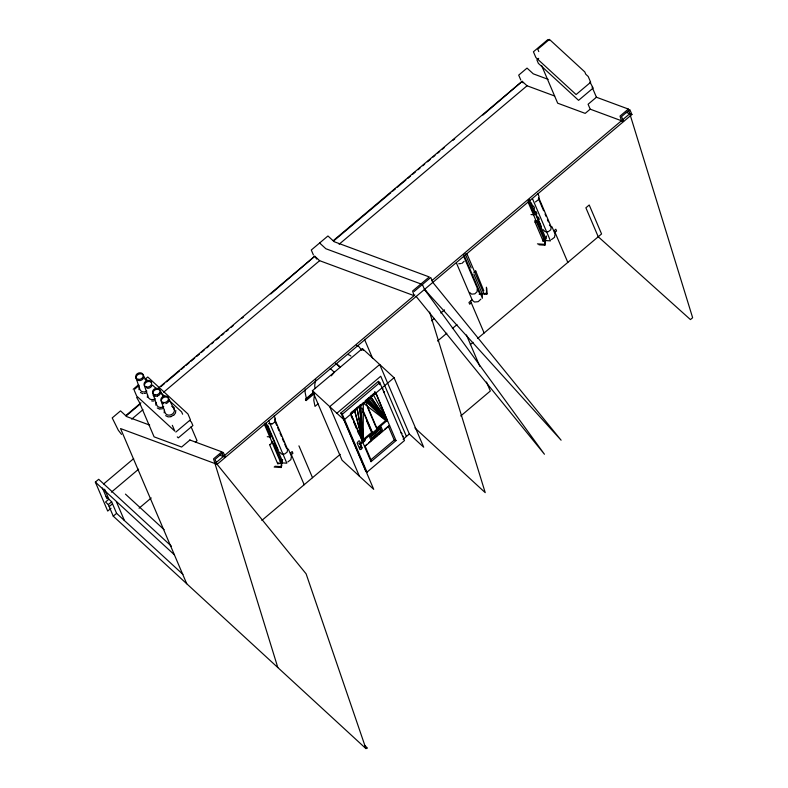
<?xml version="1.0" encoding="UTF-8"?>
<svg xmlns="http://www.w3.org/2000/svg" width="788" height="788" viewBox="0 0 788 788"><rect width="100%" height="100%" fill="white"/><g stroke="black" fill="none" stroke-linecap="round" stroke-linejoin="round"><path stroke-width="1.18" d="M477.223 288.96L477.124 291.698L474.839 293.845L471.687 294.151L469.53 292.427M278.075 463.117L277.711 463.728L277.75 462.694L278.706 463.797L280.045 463.255L280.479 460.586M543.227 238.882L543.227 241.315L543.267 240.281L544.212 241.384L545.562 240.842L536.904 220.542L536.017 222.157L535.032 222.088L534.934 220.413M138.974 389.666L139.24 387.075M147.326 397.349L147.592 394.749M155.807 405.16L156.083 402.56M164.16 412.843L164.436 410.243M175.783 410.371L175.507 412.991L173.784 415.325M314.363 395.31L313.791 400.393L315.013 406.381L318.007 403.86M274.648 418.97L287.61 449.377L287.137 452.125L284.596 454.055L281.483 454.016L279.622 452.046M538.765 197.778L551.255 227.052L550.773 229.81L548.231 231.731L545.119 231.702L543.257 229.722M274.155 467.048L281.247 467.52L280.883 466.654L282.616 459.493M281.247 467.52L281.828 465.156L264.354 424.2M538.982 244.812L544.892 245.206L544.518 244.329L546.527 236.055M544.892 245.206L545.463 242.832L527.99 201.876M366.853 444.284L364.608 446.619L389.597 425.55L388.317 426.19L394.246 440.088L396.019 440.6L371.03 461.669L350.404 413.316L360.608 404.717M272.284 441.359L270.501 444.57L269.516 444.501L277.711 463.728M360.057 447.948L361.042 446.254M334.348 372.202L332.733 374.172A24.98 13.258 -47.4 0 0 331.324 375.817M461.866 263.448L464.162 261.291M480.907 299.125L478.188 301.676L474.465 302.031L471.904 299.982M133.172 389.292L138.639 384.682M145.022 379.304L147.75 376.999L187.958 413.986L190.43 419.777L175.852 432.07M134.61 389.213L139.092 385.43M538.706 58.351L536.884 59.888L538.362 63.355L578.569 100.342L593.147 88.049L589.966 82.08M125.903 415.493L140.934 402.816M158.792 387.755L314.776 256.218L319.623 260.68L414.055 295.658L412.616 290.989L429.273 276.943L334.191 241.719L327.946 235.976L311.29 250.023L313.388 254.948M333.314 240.586L522.188 81.312L527.044 85.784L554.673 96.018M126.1 415.956L140.195 404.067M160.87 386.632L164.623 383.461M166.504 381.885L179.654 370.784M181.536 369.198L184.353 366.824M186.234 365.238L189.051 362.864M190.932 361.278L194.695 358.107M196.576 356.521L199.394 354.147M201.275 352.561L204.092 350.187M206.909 347.804L208.79 346.218M211.608 343.844L213.489 342.258M216.306 339.884L219.123 337.51M221.94 335.127L223.822 333.541M226.639 331.167L228.52 329.581M231.337 327.207L233.218 325.621M241.68 318.49L243.561 316.904M270.806 293.924L314.776 256.218M333.511 241.049L390.828 192.715M392.71 191.129L395.527 188.756M397.408 187.17L405.869 180.038M407.741 178.452L410.568 176.069M412.439 174.483L415.266 172.109M418.083 169.735L419.965 168.149M422.782 165.776L424.663 164.19M427.48 161.806L430.297 159.432M433.114 157.058L434.996 155.472M437.813 153.089L439.694 151.513M442.511 149.129L444.393 147.543M452.854 140.412L454.725 138.826M482.916 115.058L522.188 81.312M131.694 419.157L142.973 409.652M163.638 392.217L319.623 260.68M339.106 244.26L527.044 85.784M111.049 508.25L107.71 511.057L95.358 482.098L98.697 479.291L171.439 546.212M103.642 483.95L133.664 458.626M111.384 492.155L138.609 469.195M364.775 745.546L367.444 748.068L365.928 748.6L113.255 516.16L108.32 504.576L111.65 501.769L106.104 496.667M109.187 506.605L112.517 503.798M189.928 440.019L181.604 447.042L154.093 436.847L139.151 401.831L136.629 397.398M195.365 442.127L197.03 440.719L191.07 426.741M113.255 516.16L116.594 513.352L111.65 501.769M139.082 508.211L151.227 497.957M223.299 456.518L221.861 451.839L213.528 458.862L277.809 667.534M431.765 280.725L629.799 113.728L628.361 109.059L620.028 116.082L621.466 120.751M414.074 291.53L430.74 277.474L432.829 282.399L561.105 440.196L424.505 289.423L422.407 284.507M214.966 463.541L414.872 294.968M590.379 109.237L623.584 121.539L621.486 116.624L629.819 109.601L631.917 114.516L217.094 464.329L120.544 428.564L186.736 583.76M312.403 390.71L344.08 419.856L373.719 489.348L342.041 460.202L312.403 390.71L362.381 348.572L394.059 377.708L423.698 447.2L409.346 434.001L379.708 364.509L329.729 406.657L359.367 476.149M313.742 392.178L305.517 399.112L306.128 400.56L314.373 393.606M313.614 393.025L305.439 399.92L306.128 400.56M431.538 320.805L434.316 318.46M440.797 313.003L444.501 309.881M336.594 413.464L380.742 376.231L406.431 436.463M291.333 454.607L292.919 453.277L292.181 451.534L290.595 452.873L304.178 484.719M471.283 302.868L469.697 304.207L468.959 302.474L472.13 299.795L456.449 263.044M554.979 232.293L556.564 230.953L555.826 229.219L554.24 230.559L567.823 262.404M340.918 412.971L378.398 381.362L379.786 382.633L404.49 440.541L367.001 472.15L365.612 470.879L340.918 412.971L342.307 414.242L367.001 472.15M342.307 414.242L379.786 382.633M344.08 419.856L394.059 377.708M437.557 341.027L446.816 333.226M452.371 328.537L456.991 324.636M261.862 520.405L340.229 454.331M470.298 344.642L473.066 342.307M477.676 338.426L601.569 233.947L589.217 204.998L585.888 207.805L598.23 236.755L690.436 319.583L692.642 317.731L630.164 114.9M362.628 440.009L371.906 432.188L363.268 411.947M385.765 420.496L376.487 428.327L377.176 428.958L365.189 400.856L375.393 392.247L396.019 440.6M362.391 441.428L387.381 420.359L386.691 419.718M372.734 434.759L379.698 428.889M368.725 442.708L371.522 440.354M374.32 437.99L377.117 435.626M378.989 434.06L381.786 431.696M384.583 429.332L387.381 426.978M371.03 461.669L370.921 459.759L394.246 440.088M403.101 439.271L409.346 434.001M460.724 415.985L490.333 391.006L486.511 382.042M535.446 201.955L538.46 199.669L539.022 196.409L537.79 193.513M271.811 424.269L274.815 421.994L275.386 418.724L274.145 415.828M551.501 239.591L554.516 237.316L555.077 234.046L551.994 226.806M287.866 461.916L290.87 459.631L291.442 456.36L288.349 449.121M473.755 272.313L475.617 271.594L475.588 270.727L483.822 290.821M479.173 294.288L486.59 293.185L486.964 294.052L484.256 294.456L466.782 253.49M458.724 263.744L460.822 263.547M157.442 396.177L155.088 396.275L153.158 395.33M171.065 416.744L168.08 416.872L165.628 415.67M268.511 423.619L271.624 423.649M530.974 214.572L533.299 214.72M545.434 240.547L550.467 240.882L532.422 198.566M537.426 243.866L544.518 244.329M267.26 436.71L269.575 436.857M281.799 462.861L286.832 463.196L268.777 420.881M274.973 466.26L280.883 466.654M373.916 393.586L375.265 393.724M371.424 395.694L372.763 395.832M368.922 397.802L370.271 397.94M366.42 399.91L367.769 400.048M365.268 402.156L363.298 402.54L363.238 440.689M360.175 405.18L361.525 405.318M357.673 407.288L359.023 407.426M355.181 409.396L356.521 409.533M352.679 411.503L354.019 411.631M351.527 413.739L350.847 413.68L362.569 441.26M548.162 79.352L533.269 73.836L527.034 68.103L518.701 75.126L520.799 80.041M596.28 97.18L628.361 109.059M626.342 112.448L631.917 114.516M420.95 283.966L325.858 248.742L319.623 242.999M149.69 425.106L126.779 416.625L120.534 410.883L112.211 417.906L118.318 430.258L121.519 434.385M189.78 439.96L221.861 451.839M219.842 455.237L225.417 457.296L223.319 452.381L214.996 459.404L217.094 464.329L306.118 573.841L365.928 748.6M171.804 406.401L174.227 407.583M140.441 392.503L142.884 393.695M157.275 407.987L159.728 409.189M480.916 293.53L482.473 294.338L473.824 274.047M549.039 40.444L547.995 39.489L533.427 51.781L535.889 57.563L576.097 94.56L590.675 82.267L588.203 76.475L585.779 74.239L584.795 71.925L549.433 39.4L537.78 49.23L538.765 51.555M414.892 427.933L485.221 492.638L429.608 312.087M336.161 363.406L340.426 367.08M335.58 363.288L339.756 367.129M330.182 368.449L334.516 372.429M146.273 379.373L148.036 380.998M152.458 385.066L155.994 388.317M160.417 392.385L163.953 395.635M169.253 400.511L181.624 411.897L182.619 414.212M189.632 420.447L191.415 422.092L192.893 425.569L178.315 437.862L177.28 436.907M125.44 494.115L164.111 529.684M95.358 482.098L174.394 554.801M108.32 504.576L105.543 502.025L108.882 499.218L104.607 489.19M116.594 513.352L182.905 574.354M386.731 421.206L365.849 401.033L386.731 421.206L368.341 398.925M549.394 225.082L551.255 227.052M286.369 448.057L287.61 449.377M386.681 420.92L367.1 399.979L386.829 421.117M416.172 296.446L544.449 454.243L424.505 289.423M316.697 259.085L314.973 256.681M369.592 397.871L387.036 420.95L370.843 396.817L387.075 420.733M425.776 290.683L427.677 293.284M361.682 350.345L359.131 346.878A37.312 19.808 -47.4 0 0 356.442 345.233M387.302 420.398L375.837 392.601L375.886 393.202M362.628 441.211L354.6 410.518L362.874 441.319L359.594 406.303L363.189 440.738M386.662 421.078L363.347 403.141L362.047 403.594L362.145 404.786M362.913 440.866L357.102 408.411L363.081 441.152M522.385 81.775L523.015 82.809M373.345 394.709L387.253 420.447M173.34 407.898A4.895 4.029 -23.1 0 1 171.676 414.498A4.895 4.029 -23.1 0 1 164.978 412.262L161.333 401.427A3.989 3.29 -23.1 0 1 164.495 397.142A3.989 3.29 -23.1 0 1 168.987 399.349L174.375 409.711M163.707 406.598A4.895 4.029 -23.1 0 1 156.635 404.579L152.98 393.744A3.989 3.29 -23.1 0 1 156.152 389.459A3.989 3.29 -23.1 0 1 160.634 391.666L163.333 396.847M146.499 381.353L143.8 376.171A3.989 3.29 -23.1 0 0 138.038 374.527A3.989 3.29 -23.1 0 0 137.457 380.092A3.989 3.29 -23.1 0 0 143.613 377.935M387.341 420.684L387.135 420.861M592.103 87.094L596.427 97.229L588.094 104.252L590.192 109.168L585.198 113.383L557.687 103.198L541.602 65.483M538.401 198.487L543.621 210.731M545.05 214.07L545.995 216.306M547.424 219.645L548.379 221.871M533.604 205.983L534.56 208.209M535.988 211.548L536.933 213.775M538.362 217.114L539.307 219.34M531.289 202.959L532.786 206.476M533.742 208.702L535.16 212.041M536.116 214.257L537.534 217.596M537.662 217.902L539.908 223.162M539.997 223.368L541.395 226.648M529.231 199.433L545.857 238.409M528.324 200.428L534.451 214.799M535.032 222.088L543.227 241.315M465.137 253.677L471.194 267.9M463.896 254.839L482.414 298.268L482.256 293.826M463.669 256.238L479.813 294.101M470.544 301.134L484.127 332.979M466.437 334.969L479.823 366.351M364.499 339.323L372.665 358.481M378.398 381.362L379.826 384.702M362.381 348.572L363.16 350.404M374.704 391.606L375.659 393.862M382.85 410.725L384.288 414.094M367.375 406.963L376.004 427.195M362.047 408.086L372.596 432.829L371.207 431.548L366.686 420.93M362.776 411.779L363.317 413.05M364.992 445.86L370.921 459.759M351.152 416.054L352.108 418.3M353.546 421.679L356.422 428.426M357.388 430.672L358.826 434.05M298.928 445.85L312.511 477.695M275.239 421.915L276.657 425.254M277.612 427.48L279.031 430.829M279.986 433.055L281.414 436.394M282.36 438.62L283.788 441.96M284.734 444.186L286.162 447.525M267.654 425.274L272.776 437.291M272.944 437.695L274.953 442.403M275.317 443.25L278.223 450.056M266.068 422.87L282.222 460.734M265.142 423.806L270.737 436.936M273.367 443.092L282.015 463.383L281.651 461.561M172.336 425.323L174.808 431.115L136.679 396.039L134.216 390.247M116.397 501.739L124.425 520.563M102.401 487.979L106.971 498.696M136.137 378.25L139.791 389.085A4.895 4.029 -23.1 0 0 146.863 391.104M315.17 388.592L314.757 386.563A24.98 13.258 -47.4 0 1 315.87 379.806M306.345 398.413L305.123 392.424A37.312 19.808 -47.4 0 1 305.271 389.026M373.295 394.118L373.394 395.3M370.793 396.226L370.892 397.408M368.301 398.334L368.39 399.516M365.799 400.442L365.898 401.624M359.555 405.702L359.643 406.894M357.053 407.81L357.151 409.002M354.551 409.918L354.649 411.109M352.049 412.026L352.147 413.217M360.845 405.249L363.386 440.886M486.748 288.093L486.964 294.052M486.373 287.216L486.59 293.185M145.869 393.182A5.004 4.117 -23.1 0 1 144.174 393.379M151.966 385.618A3.989 3.29 -23.1 0 1 146.972 388.218M151.306 382.377A3.989 3.29 -23.1 0 0 146.696 382.032A3.989 3.29 -23.1 0 0 144.49 385.933L148.144 396.768A4.895 4.029 -23.1 0 0 155.216 398.787M154.221 400.865A5.004 4.117 -23.1 0 1 151.71 400.964M168.987 399.349A3.989 3.29 -23.1 0 1 165.815 403.623M163.815 403.712A3.989 3.29 -23.1 0 1 162.17 402.904M173.35 415.158A5.004 4.117 -23.1 0 1 171.065 416.35M347.705 354.501A24.98 13.258 -47.4 0 1 350.916 356.068M160.634 391.666A3.989 3.29 -23.1 0 1 157.472 395.94M162.712 408.667A5.004 4.117 -23.1 0 1 160.2 408.775M362.066 447.83L361.475 449.199L359.949 449.613L357.131 443.004L358.54 441.053L359.604 440.916L362.066 447.83M360.953 443.624C358.924 447.091 359.417 441.26 362.943 441.891A2.256 1.192 -47.4 0 0 364.292 440.787L365.277 439.34L364.686 440.984A2.413 1.28 -47.4 0 1 363.524 441.969L360.953 443.624M382.229 388.356L382.85 388.927L382.229 388.356M383.52 391.4L384.15 391.971L383.52 391.4M401.181 432.799L401.811 433.37L401.181 432.799M402.481 435.843L403.101 436.414L402.481 435.843M381.215 427.135L369.552 436.966L370.774 439.842L382.436 430.002L381.215 427.135M380.476 428.741L370.902 436.818L371.512 438.236L381.087 430.159L380.476 428.741M360.579 446.274L359.998 446.757L360.402 447.692L360.983 447.2L360.579 446.274M360.017 444.186L358.983 443.23L360.234 444.678L360.017 444.186M138.176 379.333A3.891 3.201 -23.1 0 0 143.229 375.068A3.891 3.201 -23.1 0 0 137.063 373.857A3.891 3.201 -23.1 0 0 138.176 379.333M146.529 387.016A3.891 3.201 -23.1 0 0 151.582 382.751A3.891 3.201 -23.1 0 0 145.416 381.53A3.891 3.201 -23.1 0 0 146.529 387.016M163.362 402.501A3.891 3.201 -23.1 0 0 168.415 398.245A3.891 3.201 -23.1 0 0 162.249 397.024A3.891 3.201 -23.1 0 0 163.362 402.501M155.019 394.818A3.891 3.201 -23.1 0 0 160.062 390.562A3.891 3.201 -23.1 0 0 153.896 389.341A3.891 3.201 -23.1 0 0 155.019 394.818"/></g></svg>
